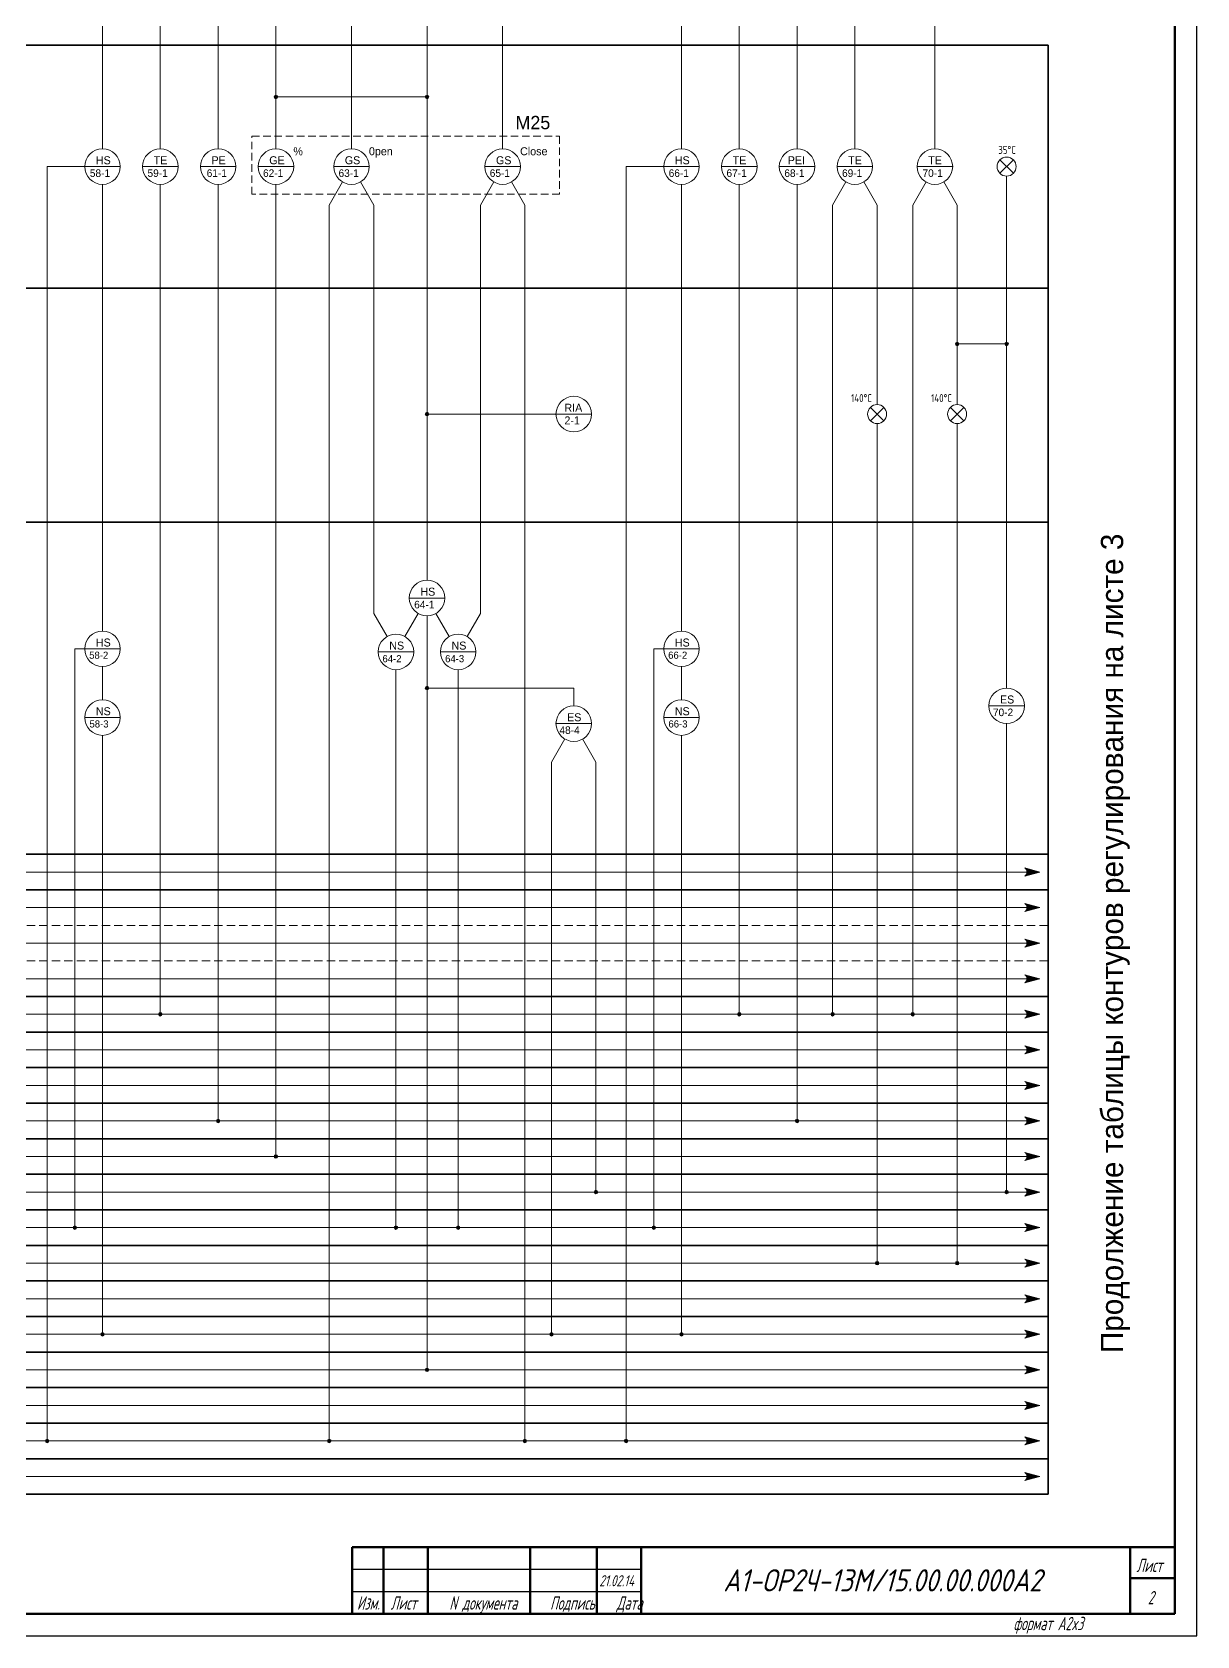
# Model space of a CAD drawing. Header units: millimetres. Extents: x 294 to 6216, y -3442 to 2720.
# Drawn here: x 2420.6 to 2682.6, y 1469.7 to 1830.5 of the extents above; entities that cross this region are included whole.
import ezdxf
from ezdxf.enums import TextEntityAlignment as Align

# ---------------------------------------------------------------- set-up
doc = ezdxf.new("R2010")
doc.units = ezdxf.units.MM
doc.header["$LTSCALE"] = 15
doc.linetypes.add('DASHED2', pattern=[0.375, 0.25, -0.125])
doc.linetypes.add('HIDDEN2', pattern=[0.1875, 0.125, -0.0625])
doc.layers.add('0.35 TEXT', color=7, linetype='Continuous', lineweight=35)
doc.layers.add('LWT 0.6', color=7, linetype='Continuous', lineweight=50)
doc.styles.add('33', font='gost.shx', dxfattribs={"width": 0.75, "oblique": 15, "height": 2.5})
doc.styles.add('35', font='gost.shx', dxfattribs={"width": 0.75, "oblique": 15, "height": 5})

msp = doc.modelspace()

# ---------------------------------------------------------------- hatches: boundary and pattern name
at = {"lineweight": 13}
h = msp.add_hatch(color=256, dxfattribs=at)
h.paths.add_polyline_path([(2475.836, 1815.917), (2475.031, 1815.917, 1)])
h.paths.add_polyline_path([(2475.433, 1816.32), (2475.433, 1815.917), (2475.836, 1815.917, 0.4142136)])
h.paths.add_polyline_path([(2475.433, 1816.32, 0.4142136), (2475.031, 1815.917), (2475.433, 1815.917)])
h = msp.add_hatch(color=256, dxfattribs=at)
h.paths.add_polyline_path([(2509.836, 1815.917), (2509.031, 1815.917, 1)])
h.paths.add_polyline_path([(2509.433, 1816.32), (2509.433, 1815.917), (2509.836, 1815.917, 0.4142136)])
h.paths.add_polyline_path([(2509.433, 1816.32, 0.4142136), (2509.031, 1815.917), (2509.433, 1815.917)])
h = msp.add_hatch(color=256, dxfattribs=at)
h.paths.add_polyline_path([(2629.068, 1760.337), (2628.263, 1760.337, 1)])
h.paths.add_polyline_path([(2628.666, 1760.74), (2628.666, 1760.337), (2629.068, 1760.337, 0.4142136)])
h.paths.add_polyline_path([(2628.666, 1760.74, 0.4142136), (2628.263, 1760.337), (2628.666, 1760.337)])
h = msp.add_hatch(color=256, dxfattribs=at)
h.paths.add_polyline_path([(2640.207, 1760.337), (2639.402, 1760.337, 1)])
h.paths.add_polyline_path([(2639.804, 1760.74), (2639.804, 1760.337), (2640.207, 1760.337, 0.4142136)])
h.paths.add_polyline_path([(2639.804, 1760.74, 0.4142136), (2639.402, 1760.337), (2639.804, 1760.337)])
h = msp.add_hatch(color=256, dxfattribs=at)
h.paths.add_polyline_path([(2509.836, 1744.57), (2509.031, 1744.57, 1)])
h.paths.add_polyline_path([(2509.433, 1744.972), (2509.433, 1744.57), (2509.836, 1744.57, 0.4142136)])
h.paths.add_polyline_path([(2509.433, 1744.972, 0.4142136), (2509.031, 1744.57), (2509.433, 1744.57)])
h = msp.add_hatch(color=256, dxfattribs=at)
h.paths.add_polyline_path([(2509.836, 1682.941), (2509.031, 1682.941, 1)])
h.paths.add_polyline_path([(2509.433, 1683.344), (2509.433, 1682.941), (2509.836, 1682.941, 0.4142136)])
h.paths.add_polyline_path([(2509.433, 1683.344, 0.4142136), (2509.031, 1682.941), (2509.433, 1682.941)])
h = msp.add_hatch(color=256, dxfattribs=at)
h.dxf.hatch_style = 1
h.paths.add_polyline_path([(2647.28, 1641.553), (2643.91, 1640.65, 0.4958839), (2643.91, 1642.456)])
h = msp.add_hatch(color=256, dxfattribs=at)
h.dxf.hatch_style = 1
h.paths.add_polyline_path([(2647.28, 1633.553), (2643.91, 1632.65, 0.4958839), (2643.91, 1634.456)])
h = msp.add_hatch(color=256, dxfattribs=at)
h.dxf.hatch_style = 1
h.paths.add_polyline_path([(2647.28, 1625.553), (2643.91, 1624.65, 0.4958839), (2643.91, 1626.456)])
h = msp.add_hatch(color=256, dxfattribs=at)
h.dxf.hatch_style = 1
h.paths.add_polyline_path([(2647.28, 1617.553), (2643.91, 1616.65, 0.4958839), (2643.91, 1618.456)])
h = msp.add_hatch(color=256, dxfattribs=at)
h.paths.add_polyline_path([(2449.836, 1609.553), (2449.031, 1609.553, 1)])
h.paths.add_polyline_path([(2449.433, 1609.955), (2449.433, 1609.553), (2449.836, 1609.553, 0.4142136)])
h.paths.add_polyline_path([(2449.433, 1609.955, 0.4142136), (2449.031, 1609.553), (2449.433, 1609.553)])
h = msp.add_hatch(color=256, dxfattribs=at)
h.paths.add_polyline_path([(2580.068, 1609.553), (2579.263, 1609.553, 1)])
h.paths.add_polyline_path([(2579.666, 1609.955), (2579.666, 1609.553), (2580.068, 1609.553, 0.4142136)])
h.paths.add_polyline_path([(2579.666, 1609.955, 0.4142136), (2579.263, 1609.553), (2579.666, 1609.553)])
h = msp.add_hatch(color=256, dxfattribs=at)
h.paths.add_polyline_path([(2601.068, 1609.553), (2600.263, 1609.553, 1)])
h.paths.add_polyline_path([(2600.666, 1609.955), (2600.666, 1609.553), (2601.068, 1609.553, 0.4142136)])
h.paths.add_polyline_path([(2600.666, 1609.955, 0.4142136), (2600.263, 1609.553), (2600.666, 1609.553)])
h = msp.add_hatch(color=256, dxfattribs=at)
h.paths.add_polyline_path([(2619.068, 1609.553), (2618.263, 1609.553, 1)])
h.paths.add_polyline_path([(2618.666, 1609.955), (2618.666, 1609.553), (2619.068, 1609.553, 0.4142136)])
h.paths.add_polyline_path([(2618.666, 1609.955, 0.4142136), (2618.263, 1609.553), (2618.666, 1609.553)])
h = msp.add_hatch(color=256, dxfattribs=at)
h.dxf.hatch_style = 1
h.paths.add_polyline_path([(2647.28, 1609.553), (2643.91, 1608.65, 0.4958839), (2643.91, 1610.456)])
h = msp.add_hatch(color=256, dxfattribs=at)
h.dxf.hatch_style = 1
h.paths.add_polyline_path([(2647.28, 1601.553), (2643.91, 1600.65, 0.4958839), (2643.91, 1602.456)])
h = msp.add_hatch(color=256, dxfattribs=at)
h.dxf.hatch_style = 1
h.paths.add_polyline_path([(2647.28, 1593.553), (2643.91, 1592.65, 0.4958839), (2643.91, 1594.456)])
h = msp.add_hatch(color=256, dxfattribs=at)
h.paths.add_polyline_path([(2462.836, 1585.553), (2462.031, 1585.553, 1)])
h.paths.add_polyline_path([(2462.433, 1585.955), (2462.433, 1585.553), (2462.836, 1585.553, 0.4142136)])
h.paths.add_polyline_path([(2462.433, 1585.955, 0.4142136), (2462.031, 1585.553), (2462.433, 1585.553)])
h = msp.add_hatch(color=256, dxfattribs=at)
h.paths.add_polyline_path([(2593.068, 1585.553), (2592.263, 1585.553, 1)])
h.paths.add_polyline_path([(2592.666, 1585.955), (2592.666, 1585.553), (2593.068, 1585.553, 0.4142136)])
h.paths.add_polyline_path([(2592.666, 1585.955, 0.4142136), (2592.263, 1585.553), (2592.666, 1585.553)])
h = msp.add_hatch(color=256, dxfattribs=at)
h.dxf.hatch_style = 1
h.paths.add_polyline_path([(2647.28, 1585.553), (2643.91, 1584.65, 0.4958839), (2643.91, 1586.456)])
h = msp.add_hatch(color=256, dxfattribs=at)
h.paths.add_polyline_path([(2475.836, 1577.553), (2475.031, 1577.553, 1)])
h.paths.add_polyline_path([(2475.433, 1577.955), (2475.433, 1577.553), (2475.836, 1577.553, 0.4142136)])
h.paths.add_polyline_path([(2475.433, 1577.955, 0.4142136), (2475.031, 1577.553), (2475.433, 1577.553)])
h = msp.add_hatch(color=256, dxfattribs=at)
h.dxf.hatch_style = 1
h.paths.add_polyline_path([(2647.28, 1577.553), (2643.91, 1576.65, 0.4958839), (2643.91, 1578.456)])
h = msp.add_hatch(color=256, dxfattribs=at)
h.paths.add_polyline_path([(2547.836, 1569.553), (2547.031, 1569.553, 1)])
h.paths.add_polyline_path([(2547.433, 1569.955), (2547.433, 1569.553), (2547.836, 1569.553, 0.4142136)])
h.paths.add_polyline_path([(2547.433, 1569.955, 0.4142136), (2547.031, 1569.553), (2547.433, 1569.553)])
h = msp.add_hatch(color=256, dxfattribs=at)
h.paths.add_polyline_path([(2640.207, 1569.553), (2639.402, 1569.553, 1)])
h.paths.add_polyline_path([(2639.804, 1569.955), (2639.804, 1569.553), (2640.207, 1569.553, 0.4142136)])
h.paths.add_polyline_path([(2639.804, 1569.955, 0.4142136), (2639.402, 1569.553), (2639.804, 1569.553)])
h = msp.add_hatch(color=256, dxfattribs=at)
h.dxf.hatch_style = 1
h.paths.add_polyline_path([(2647.28, 1569.553), (2643.91, 1568.65, 0.4958839), (2643.91, 1570.456)])
h = msp.add_hatch(color=256, dxfattribs=at)
h.dxf.hatch_style = 1
h.paths.add_polyline_path([(2647.28, 1561.553), (2643.91, 1560.65, 0.4958839), (2643.91, 1562.456)])
h = msp.add_hatch(color=256, dxfattribs=at)
h.paths.add_polyline_path([(2430.603, 1561.553), (2429.798, 1561.553, 1)])
h.paths.add_polyline_path([(2430.2, 1561.955), (2430.2, 1561.553), (2430.603, 1561.553, 0.4142136)])
h.paths.add_polyline_path([(2430.2, 1561.955, 0.4142136), (2429.798, 1561.553), (2430.2, 1561.553)])
h = msp.add_hatch(color=256, dxfattribs=at)
h.paths.add_polyline_path([(2502.836, 1561.553), (2502.031, 1561.553, 1)])
h.paths.add_polyline_path([(2502.433, 1561.955), (2502.433, 1561.553), (2502.836, 1561.553, 0.4142136)])
h.paths.add_polyline_path([(2502.433, 1561.955, 0.4142136), (2502.031, 1561.553), (2502.433, 1561.553)])
h = msp.add_hatch(color=256, dxfattribs=at)
h.paths.add_polyline_path([(2516.836, 1561.553), (2516.031, 1561.553, 1)])
h.paths.add_polyline_path([(2516.433, 1561.955), (2516.433, 1561.553), (2516.836, 1561.553, 0.4142136)])
h.paths.add_polyline_path([(2516.433, 1561.955, 0.4142136), (2516.031, 1561.553), (2516.433, 1561.553)])
h = msp.add_hatch(color=256, dxfattribs=at)
h.paths.add_polyline_path([(2560.836, 1561.553), (2560.031, 1561.553, 1)])
h.paths.add_polyline_path([(2560.433, 1561.955), (2560.433, 1561.553), (2560.836, 1561.553, 0.4142136)])
h.paths.add_polyline_path([(2560.433, 1561.955, 0.4142136), (2560.031, 1561.553), (2560.433, 1561.553)])
h = msp.add_hatch(color=256, dxfattribs=at)
h.paths.add_polyline_path([(2611.068, 1553.553), (2610.263, 1553.553, 1)])
h.paths.add_polyline_path([(2610.666, 1553.955), (2610.666, 1553.553), (2611.068, 1553.553, 0.4142136)])
h.paths.add_polyline_path([(2610.666, 1553.955, 0.4142136), (2610.263, 1553.553), (2610.666, 1553.553)])
h = msp.add_hatch(color=256, dxfattribs=at)
h.paths.add_polyline_path([(2629.068, 1553.553), (2628.263, 1553.553, 1)])
h.paths.add_polyline_path([(2628.666, 1553.955), (2628.666, 1553.553), (2629.068, 1553.553, 0.4142136)])
h.paths.add_polyline_path([(2628.666, 1553.955, 0.4142136), (2628.263, 1553.553), (2628.666, 1553.553)])
h = msp.add_hatch(color=256, dxfattribs=at)
h.dxf.hatch_style = 1
h.paths.add_polyline_path([(2647.28, 1553.553), (2643.91, 1552.65, 0.4958839), (2643.91, 1554.456)])
h = msp.add_hatch(color=256, dxfattribs=at)
h.dxf.hatch_style = 1
h.paths.add_polyline_path([(2647.28, 1545.553), (2643.91, 1544.65, 0.4958839), (2643.91, 1546.456)])
h = msp.add_hatch(color=256, dxfattribs=at)
h.paths.add_polyline_path([(2436.836, 1537.553), (2436.031, 1537.553, 1)])
h.paths.add_polyline_path([(2436.433, 1537.955), (2436.433, 1537.553), (2436.836, 1537.553, 0.4142136)])
h.paths.add_polyline_path([(2436.433, 1537.955, 0.4142136), (2436.031, 1537.553), (2436.433, 1537.553)])
h = msp.add_hatch(color=256, dxfattribs=at)
h.paths.add_polyline_path([(2537.836, 1537.553), (2537.031, 1537.553, 1)])
h.paths.add_polyline_path([(2537.433, 1537.955), (2537.433, 1537.553), (2537.836, 1537.553, 0.4142136)])
h.paths.add_polyline_path([(2537.433, 1537.955, 0.4142136), (2537.031, 1537.553), (2537.433, 1537.553)])
h = msp.add_hatch(color=256, dxfattribs=at)
h.paths.add_polyline_path([(2567.068, 1537.553), (2566.263, 1537.553, 1)])
h.paths.add_polyline_path([(2566.666, 1537.955), (2566.666, 1537.553), (2567.068, 1537.553, 0.4142136)])
h.paths.add_polyline_path([(2566.666, 1537.955, 0.4142136), (2566.263, 1537.553), (2566.666, 1537.553)])
h = msp.add_hatch(color=256, dxfattribs=at)
h.dxf.hatch_style = 1
h.paths.add_polyline_path([(2647.28, 1537.553), (2643.91, 1536.65, 0.4958839), (2643.91, 1538.456)])
h = msp.add_hatch(color=256, dxfattribs=at)
h.paths.add_polyline_path([(2509.836, 1529.553), (2509.031, 1529.553, 1)])
h.paths.add_polyline_path([(2509.433, 1529.955), (2509.433, 1529.553), (2509.836, 1529.553, 0.4142136)])
h.paths.add_polyline_path([(2509.433, 1529.955, 0.4142136), (2509.031, 1529.553), (2509.433, 1529.553)])
h = msp.add_hatch(color=256, dxfattribs=at)
h.dxf.hatch_style = 1
h.paths.add_polyline_path([(2647.28, 1529.553), (2643.91, 1528.65, 0.4958839), (2643.91, 1530.456)])
h = msp.add_hatch(color=256, dxfattribs=at)
h.dxf.hatch_style = 1
h.paths.add_polyline_path([(2647.28, 1521.553), (2643.91, 1520.65, 0.4958839), (2643.91, 1522.456)])
h = msp.add_hatch(color=256, dxfattribs=at)
h.paths.add_polyline_path([(2424.37, 1513.553), (2423.565, 1513.553, 1)])
h.paths.add_polyline_path([(2423.968, 1513.955), (2423.968, 1513.553), (2424.37, 1513.553, 0.4142136)])
h.paths.add_polyline_path([(2423.968, 1513.955, 0.4142136), (2423.565, 1513.553), (2423.968, 1513.553)])
h = msp.add_hatch(color=256, dxfattribs=at)
h.paths.add_polyline_path([(2487.836, 1513.553), (2487.031, 1513.553, 1)])
h.paths.add_polyline_path([(2487.433, 1513.955), (2487.433, 1513.553), (2487.836, 1513.553, 0.4142136)])
h.paths.add_polyline_path([(2487.433, 1513.955, 0.4142136), (2487.031, 1513.553), (2487.433, 1513.553)])
h = msp.add_hatch(color=256, dxfattribs=at)
h.paths.add_polyline_path([(2531.836, 1513.553), (2531.031, 1513.553, 1)])
h.paths.add_polyline_path([(2531.433, 1513.955), (2531.433, 1513.553), (2531.836, 1513.553, 0.4142136)])
h.paths.add_polyline_path([(2531.433, 1513.955, 0.4142136), (2531.031, 1513.553), (2531.433, 1513.553)])
h = msp.add_hatch(color=256, dxfattribs=at)
h.paths.add_polyline_path([(2554.603, 1513.553), (2553.798, 1513.553, 1)])
h.paths.add_polyline_path([(2554.2, 1513.955), (2554.2, 1513.553), (2554.603, 1513.553, 0.4142136)])
h.paths.add_polyline_path([(2554.2, 1513.955, 0.4142136), (2553.798, 1513.553), (2554.2, 1513.553)])
h = msp.add_hatch(color=256, dxfattribs=at)
h.dxf.hatch_style = 1
h.paths.add_polyline_path([(2647.28, 1513.553), (2643.91, 1512.65, 0.4958839), (2643.91, 1514.456)])
h = msp.add_hatch(color=256, dxfattribs=at)
h.dxf.hatch_style = 1
h.paths.add_polyline_path([(2647.28, 1505.553), (2643.91, 1504.65, 0.4958839), (2643.91, 1506.456)])

# ---------------------------------------------------------------- linework, layer by layer
for p, q in [((2682.607, 1469.698), (2682.607, 2063.698)), ((2492.607, 1484.698), (2557.607, 1484.698)), ((2492.607, 1479.698), (2557.607, 1479.698)), ((1421.607, 1469.698), (2682.607, 1469.698))]:
    msp.add_line(p, q)
for p, q in [((2436.433, 1804.248), (2436.433, 2022.016)), ((2449.433, 1804.248), (2449.433, 2022.016)), ((2462.433, 1804.248), (2462.433, 2022.016)), ((2475.433, 1804.248), (2475.433, 2022.016)), ((2492.433, 1804.248), (2492.433, 2022.016)), ((2509.433, 1707.19), (2509.433, 2022.016)), ((2526.433, 1804.248), (2526.433, 2022.016)), ((2566.666, 1804.248), (2566.666, 2022.016)), ((2579.666, 1804.248), (2579.666, 2022.016)), ((2592.666, 1804.248), (2592.666, 2022.016)), ((2605.666, 1804.248), (2605.666, 2022.016)), ((2623.666, 1804.248), (2623.666, 2022.016)), ((2475.433, 1815.917), (2509.433, 1815.917)), ((2638.292, 1798.735), (2641.316, 1801.76)), ((2638.292, 1801.76), (2641.316, 1798.735)), ((2423.968, 1513.553), (2423.968, 1800.248)), ((2432.433, 1800.248), (2423.968, 1800.248)), ((2440.433, 1800.248), (2432.433, 1800.248)), ((2453.433, 1800.248), (2445.433, 1800.248)), ((2466.433, 1800.248), (2458.433, 1800.248)), ((2479.433, 1800.248), (2471.433, 1800.248)), ((2496.433, 1800.248), (2488.433, 1800.248)), ((2530.433, 1800.248), (2522.433, 1800.248)), ((2554.2, 1513.553), (2554.2, 1800.248)), ((2562.666, 1800.248), (2554.2, 1800.248)), ((2570.666, 1800.248), (2562.666, 1800.248)), ((2583.666, 1800.248), (2575.666, 1800.248)), ((2596.666, 1800.248), (2588.666, 1800.248)), ((2609.666, 1800.248), (2601.666, 1800.248)), ((2627.666, 1800.248), (2619.666, 1800.248)), ((2639.804, 1798.109), (2639.804, 1682.941)), ((2436.433, 1695.756), (2436.433, 1796.248)), ((2449.433, 1796.248), (2449.433, 1609.553)), ((2462.433, 1796.248), (2462.433, 1585.553)), ((2475.433, 1796.248), (2475.433, 1577.553)), ((2490.433, 1796.783), (2487.433, 1791.587)), ((2494.433, 1796.783), (2497.433, 1791.587)), ((2524.433, 1796.783), (2521.433, 1791.587)), ((2528.433, 1796.783), (2531.433, 1791.587)), ((2566.666, 1695.756), (2566.666, 1796.248)), ((2579.666, 1796.248), (2579.666, 1609.553)), ((2592.666, 1796.248), (2592.666, 1585.553)), ((2603.666, 1796.783), (2600.666, 1791.587)), ((2607.666, 1796.783), (2610.666, 1791.587)), ((2621.666, 1796.783), (2618.666, 1791.587)), ((2625.666, 1796.783), (2628.666, 1791.587)), ((2487.433, 1791.587), (2487.433, 1513.553)), ((2497.433, 1791.587), (2497.433, 1699.726)), ((2521.433, 1791.587), (2521.433, 1699.726)), ((2531.433, 1791.587), (2531.433, 1513.553)), ((2600.666, 1791.587), (2600.666, 1609.553)), ((2610.666, 1791.587), (2610.666, 1746.708)), ((2618.666, 1791.587), (2618.666, 1609.553)), ((2628.666, 1791.587), (2628.666, 1746.708)), ((2628.666, 1760.337), (2639.804, 1760.337)), ((2538.433, 1744.57), (2509.433, 1744.57)), ((2546.433, 1744.57), (2538.433, 1744.57)), ((2609.154, 1743.058), (2612.178, 1746.082)), ((2609.154, 1746.082), (2612.178, 1743.058)), ((2627.154, 1743.058), (2630.178, 1746.082)), ((2627.154, 1746.082), (2630.178, 1743.058)), ((2610.666, 1742.431), (2610.666, 1553.553)), ((2628.666, 1742.431), (2628.666, 1553.553)), ((2513.433, 1703.19), (2505.433, 1703.19)), ((2497.433, 1699.726), (2500.433, 1694.53)), ((2507.433, 1699.726), (2504.433, 1694.53)), ((2511.433, 1699.726), (2514.433, 1694.53)), ((2521.433, 1699.726), (2518.433, 1694.53)), ((2509.433, 1699.19), (2509.433, 1529.553)), ((2432.433, 1691.756), (2430.2, 1691.756)), ((2430.2, 1691.756), (2430.2, 1561.553)), ((2440.433, 1691.756), (2432.433, 1691.756)), ((2506.433, 1691.066), (2498.433, 1691.066)), ((2512.433, 1691.066), (2520.433, 1691.066)), ((2562.666, 1691.756), (2560.433, 1691.756)), ((2560.433, 1691.756), (2560.433, 1561.553)), ((2570.666, 1691.756), (2562.666, 1691.756)), ((2436.433, 1687.756), (2436.433, 1680.295)), ((2502.433, 1687.066), (2502.433, 1561.553)), ((2516.433, 1687.066), (2516.433, 1561.553)), ((2566.666, 1687.756), (2566.666, 1680.295)), ((2542.433, 1682.941), (2509.433, 1682.941)), ((2542.433, 1678.941), (2542.433, 1682.941)), ((2643.804, 1678.941), (2635.804, 1678.941)), ((2440.433, 1676.295), (2432.433, 1676.295)), ((2538.433, 1674.941), (2546.433, 1674.941)), ((2570.666, 1676.295), (2562.666, 1676.295)), ((2639.804, 1674.941), (2639.804, 1569.553)), ((2436.433, 1672.295), (2436.433, 1537.553)), ((2540.433, 1671.477), (2537.433, 1666.281)), ((2544.433, 1671.477), (2547.433, 1666.281)), ((2566.666, 1672.295), (2566.666, 1537.553)), ((2537.433, 1666.281), (2537.433, 1537.553)), ((2547.433, 1666.281), (2547.433, 1569.553)), ((2647.28, 1641.553), (2643.91, 1642.456)), ((1503.859, 1641.553), (2647.28, 1641.553)), ((2647.28, 1641.553), (2643.91, 1640.65)), ((1503.859, 1633.553), (2647.28, 1633.553)), ((2647.28, 1633.553), (2643.91, 1634.456)), ((2647.28, 1633.553), (2643.91, 1632.65)), ((1503.859, 1625.553), (2647.28, 1625.553)), ((2647.28, 1625.553), (2643.91, 1626.456)), ((2647.28, 1625.553), (2643.91, 1624.65)), ((1503.859, 1617.553), (2647.28, 1617.553)), ((2647.28, 1617.553), (2643.91, 1618.456)), ((2647.28, 1617.553), (2643.91, 1616.65)), ((1503.859, 1609.553), (2647.28, 1609.553)), ((2647.28, 1609.553), (2643.91, 1610.456)), ((2647.28, 1609.553), (2643.91, 1608.65)), ((2647.28, 1601.553), (2643.91, 1602.456)), ((1503.859, 1601.553), (2647.28, 1601.553)), ((2647.28, 1601.553), (2643.91, 1600.65)), ((1503.859, 1593.553), (2647.28, 1593.553)), ((2647.28, 1593.553), (2643.91, 1594.456)), ((2647.28, 1593.553), (2643.91, 1592.65)), ((1503.859, 1585.553), (2647.28, 1585.553)), ((2647.28, 1585.553), (2643.91, 1586.456)), ((2647.28, 1585.553), (2643.91, 1584.65)), ((1503.859, 1577.553), (2647.28, 1577.553)), ((2647.28, 1577.553), (2643.91, 1578.456)), ((2647.28, 1577.553), (2643.91, 1576.65)), ((1503.859, 1569.553), (2647.28, 1569.553)), ((2647.28, 1569.553), (2643.91, 1570.456)), ((2647.28, 1569.553), (2643.91, 1568.65)), ((2647.28, 1561.553), (2643.91, 1562.456)), ((1503.859, 1561.553), (2647.28, 1561.553)), ((2647.28, 1561.553), (2643.91, 1560.65)), ((1503.859, 1553.553), (2647.28, 1553.553)), ((2647.28, 1553.553), (2643.91, 1554.456)), ((2647.28, 1553.553), (2643.91, 1552.65)), ((1503.859, 1545.553), (2647.28, 1545.553)), ((2647.28, 1545.553), (2643.91, 1546.456)), ((2647.28, 1545.553), (2643.91, 1544.65)), ((1503.859, 1537.553), (2647.28, 1537.553)), ((2647.28, 1537.553), (2643.91, 1538.456)), ((2647.28, 1537.553), (2643.91, 1536.65)), ((2647.28, 1529.553), (2643.91, 1530.456)), ((1503.859, 1529.553), (2647.28, 1529.553)), ((2647.28, 1529.553), (2643.91, 1528.65)), ((1503.859, 1521.553), (2647.28, 1521.553)), ((2647.28, 1521.553), (2643.91, 1522.456)), ((2647.28, 1521.553), (2643.91, 1520.65)), ((1503.859, 1513.553), (2647.28, 1513.553)), ((2647.28, 1513.553), (2643.91, 1514.456)), ((2647.28, 1513.553), (2643.91, 1512.65)), ((1503.859, 1505.553), (2647.28, 1505.553)), ((2647.28, 1505.553), (2643.91, 1506.456)), ((2647.28, 1505.553), (2643.91, 1504.65))]:
    msp.add_line(p, q, dxfattribs=at)
at = {"lineweight": 35}
for p, q in [((1453.816, 1827.587), (2649.131, 1827.587)), ((2649.131, 1827.587), (2649.131, 1501.553)), ((2649.131, 1772.909), (1453.816, 1772.909)), ((2649.131, 1720.231), (1453.816, 1720.231)), ((2649.131, 1645.553), (1467.674, 1645.553)), ((1474.374, 1637.553), (2649.131, 1637.553)), ((1474.374, 1613.553), (2649.131, 1613.553)), ((1474.374, 1605.553), (2649.131, 1605.553)), ((1474.374, 1597.553), (2649.131, 1597.553)), ((1474.374, 1589.553), (2649.131, 1589.553)), ((1474.374, 1581.553), (2649.131, 1581.553)), ((1474.374, 1573.553), (2649.131, 1573.553)), ((1474.374, 1565.553), (2649.131, 1565.553)), ((1474.374, 1557.553), (2649.131, 1557.553)), ((1474.374, 1549.553), (2649.131, 1549.553)), ((1474.374, 1541.553), (2649.131, 1541.553)), ((1474.374, 1533.553), (2649.131, 1533.553)), ((1474.374, 1525.553), (2649.131, 1525.553)), ((1474.374, 1517.553), (2649.131, 1517.553)), ((1474.374, 1509.553), (2649.131, 1509.553)), ((1453.816, 1501.553), (2649.131, 1501.553))]:
    msp.add_line(p, q, dxfattribs=at)
at = {"linetype": 'HIDDEN2', "lineweight": 13}
for p, q in [((1474.374, 1629.553), (2649.131, 1629.553)), ((1474.374, 1621.553), (2649.131, 1621.553))]:
    msp.add_line(p, q, dxfattribs=at)
at = {"linetype": 'DASHED2', "lineweight": 13, "ltscale": 0.45}
msp.add_lwpolyline([(2470.047, 1807.091), (2539.247, 1807.091), (2539.247, 1794.036), (2470.047, 1794.036)], close=True, dxfattribs=at)
at = {"lineweight": 13}
for centre, radius in [((2475.433, 1815.917), 0.402), ((2509.433, 1815.917), 0.402), ((2436.433, 1800.248), 4), ((2449.433, 1800.248), 4), ((2462.433, 1800.248), 4), ((2475.433, 1800.248), 4), ((2492.433, 1800.248), 4), ((2526.433, 1800.248), 4), ((2566.666, 1800.248), 4), ((2579.666, 1800.248), 4), ((2592.666, 1800.248), 4), ((2605.666, 1800.248), 4), ((2623.666, 1800.248), 4), ((2639.804, 1800.248), 2.138), ((2628.666, 1760.337), 0.402), ((2639.804, 1760.337), 0.402), ((2542.433, 1744.57), 4), ((2610.666, 1744.57), 2.138), ((2628.666, 1744.57), 2.138), ((2509.433, 1744.57), 0.402), ((2509.433, 1703.19), 4), ((2436.433, 1691.756), 4), ((2502.433, 1691.066), 4), ((2516.433, 1691.066), 4), ((2566.666, 1691.756), 4), ((2509.433, 1682.941), 0.402), ((2639.804, 1678.941), 4), ((2436.433, 1676.295), 4), ((2542.433, 1674.941), 4), ((2566.666, 1676.295), 4), ((2449.433, 1609.553), 0.402), ((2579.666, 1609.553), 0.402), ((2600.666, 1609.553), 0.402), ((2618.666, 1609.553), 0.402), ((2462.433, 1585.553), 0.402), ((2592.666, 1585.553), 0.402), ((2475.433, 1577.553), 0.402), ((2547.433, 1569.553), 0.402), ((2639.804, 1569.553), 0.402), ((2430.2, 1561.553), 0.402), ((2502.433, 1561.553), 0.402), ((2516.433, 1561.553), 0.402), ((2560.433, 1561.553), 0.402), ((2610.666, 1553.553), 0.402), ((2628.666, 1553.553), 0.402), ((2436.433, 1537.553), 0.402), ((2537.433, 1537.553), 0.402), ((2566.666, 1537.553), 0.402), ((2509.433, 1529.553), 0.402), ((2423.968, 1513.553), 0.402), ((2487.433, 1513.553), 0.402), ((2531.433, 1513.553), 0.402), ((2554.2, 1513.553), 0.402)]:
    msp.add_circle(centre, radius, dxfattribs=at)
for centre in [(2643.224, 1641.553), (2643.224, 1633.553), (2643.224, 1625.553), (2643.224, 1617.553), (2643.224, 1609.553), (2643.224, 1601.553), (2643.224, 1593.553), (2643.224, 1585.553), (2643.224, 1577.553), (2643.224, 1569.553), (2643.224, 1561.553), (2643.224, 1553.553), (2643.224, 1545.553), (2643.224, 1537.553), (2643.224, 1529.553), (2643.224, 1521.553), (2643.224, 1513.553), (2643.224, 1505.553)]:
    msp.add_arc(centre, 1.134, 307.24786, 52.75214, dxfattribs=at)
at = {"layer": 'LWT 0.6'}
for p, q in [((2677.607, 2058.698), (2677.607, 1474.698)), ((2492.607, 1474.698), (2492.607, 1489.698)), ((2492.607, 1489.698), (2677.607, 1489.698)), ((2499.607, 1489.698), (2499.607, 1474.698)), ((2509.607, 1489.698), (2509.607, 1474.698)), ((2532.607, 1489.698), (2532.607, 1474.698)), ((2547.607, 1489.698), (2547.607, 1474.698)), ((2557.607, 1489.698), (2557.607, 1474.698)), ((2667.607, 1489.698), (2667.607, 1474.698)), ((2667.607, 1482.698), (2677.607, 1482.698)), ((2677.607, 1474.698), (1441.607, 1474.698))]:
    msp.add_line(p, q, dxfattribs=at)

# ---------------------------------------------------------------- texts
at = {"lineweight": 13}
for s, height, p in [('M25', 3, (2529.338, 1808.654)), ('%%%', 1.8, (2479.36, 1802.797)), ('0pen', 1.8, (2496.36, 1802.797)), ('Close', 1.8, (2530.36, 1802.797)), ('HS', 1.8, (2434.933, 1800.771)), ('TE', 1.8, (2447.933, 1800.771)), ('PE', 1.8, (2460.933, 1800.771)), ('GE', 1.8, (2473.933, 1800.771)), ('GS', 1.8, (2490.933, 1800.771)), ('GS', 1.8, (2524.933, 1800.771)), ('HS', 1.8, (2565.166, 1800.771)), ('TE', 1.8, (2578.166, 1800.771)), ('PEI', 1.8, (2590.566, 1800.771)), ('TE', 1.8, (2604.166, 1800.771)), ('TE', 1.8, (2622.166, 1800.771)), ('58-1', 1.7, (2433.577, 1797.924)), ('59-1', 1.7, (2446.55, 1797.924)), ('61-1', 1.7, (2459.863, 1797.924)), ('62-1', 1.7, (2472.534, 1797.924)), ('63-1', 1.7, (2489.523, 1797.924)), ('65-1', 1.7, (2523.533, 1797.924)), ('66-1', 1.7, (2563.784, 1797.924)), ('67-1', 1.7, (2576.782, 1797.924)), ('68-1', 1.7, (2589.798, 1797.924)), ('69-1', 1.7, (2602.782, 1797.924)), ('70-1', 1.7, (2620.876, 1797.924)), ('RIA', 1.8, (2540.333, 1745.093)), ('2-1', 1.8, (2540.333, 1742.246)), ('HS', 1.8, (2507.933, 1703.714)), ('64-1', 1.7, (2506.534, 1700.866)), ('HS', 1.8, (2434.933, 1692.28)), ('NS', 1.8, (2500.933, 1691.589)), ('NS', 1.8, (2514.933, 1691.589)), ('HS', 1.8, (2565.166, 1692.28)), ('58-2', 1.6, (2433.435, 1689.525)), ('64-2', 1.6, (2499.405, 1688.742)), ('64-3', 1.6, (2513.5, 1688.742)), ('66-2', 1.6, (2563.668, 1689.525)), ('NS', 1.8, (2434.933, 1676.819)), ('NS', 1.8, (2565.166, 1676.819)), ('70-2', 1.7, (2636.72, 1676.618)), ('ES', 1.8, (2638.304, 1679.465)), ('58-3', 1.6, (2433.5, 1674.064)), ('48-4', 1.7, (2539.218, 1672.618)), ('ES', 1.8, (2540.933, 1675.465)), ('66-3', 1.6, (2563.732, 1674.064))]:
    msp.add_text(s, height=height, dxfattribs=at).set_placement(p)
msp.add_text('Продолжение таблицы контуров регулирования на листе 3', height=5, rotation=90, dxfattribs=at).set_placement((2666.01, 1533.32, -0.02))
at = {"layer": '0.35 TEXT', "lineweight": 13, "style": '33'}
for s, p in [('35%%DC', (2637.924, 1803.098)), ('140%%DC', (2604.812, 1747.268)), ('140%%DC', (2622.812, 1747.268))]:
    msp.add_text(s, height=1.8, dxfattribs=at).set_placement(p)
at = {"layer": '0.35 TEXT', "style": '33', "oblique": 15}
for s, height, width, p in [('Лист', 3, 0.8, (2669.004, 1484.069)), ('21.02.14', 2.5, 0.883449, (2548.171, 1480.863)), ('2', 3, 0.8, (2671.563, 1476.805)), ('Изм.  Лист      N документа      Подпись    Дата', 3, 0.8, (2493.666, 1475.604)), ('формат А2x3', 3, 0.8, (2641.346, 1470.991))]:
    msp.add_text(s, height=height, dxfattribs=dict(at, width=width)).set_placement(p)
at = {"layer": '0.35 TEXT', "color": 3, "style": '35', "oblique": 15, "width": 0.966195}
msp.add_text('А1-ОР2Ч-13М/15.00.00.000A2', height=5, dxfattribs=at).set_placement((2576.055, 1479.698), (2647.685, 1479.698), align=Align.FIT)

doc.saveas('drawing.dxf')
